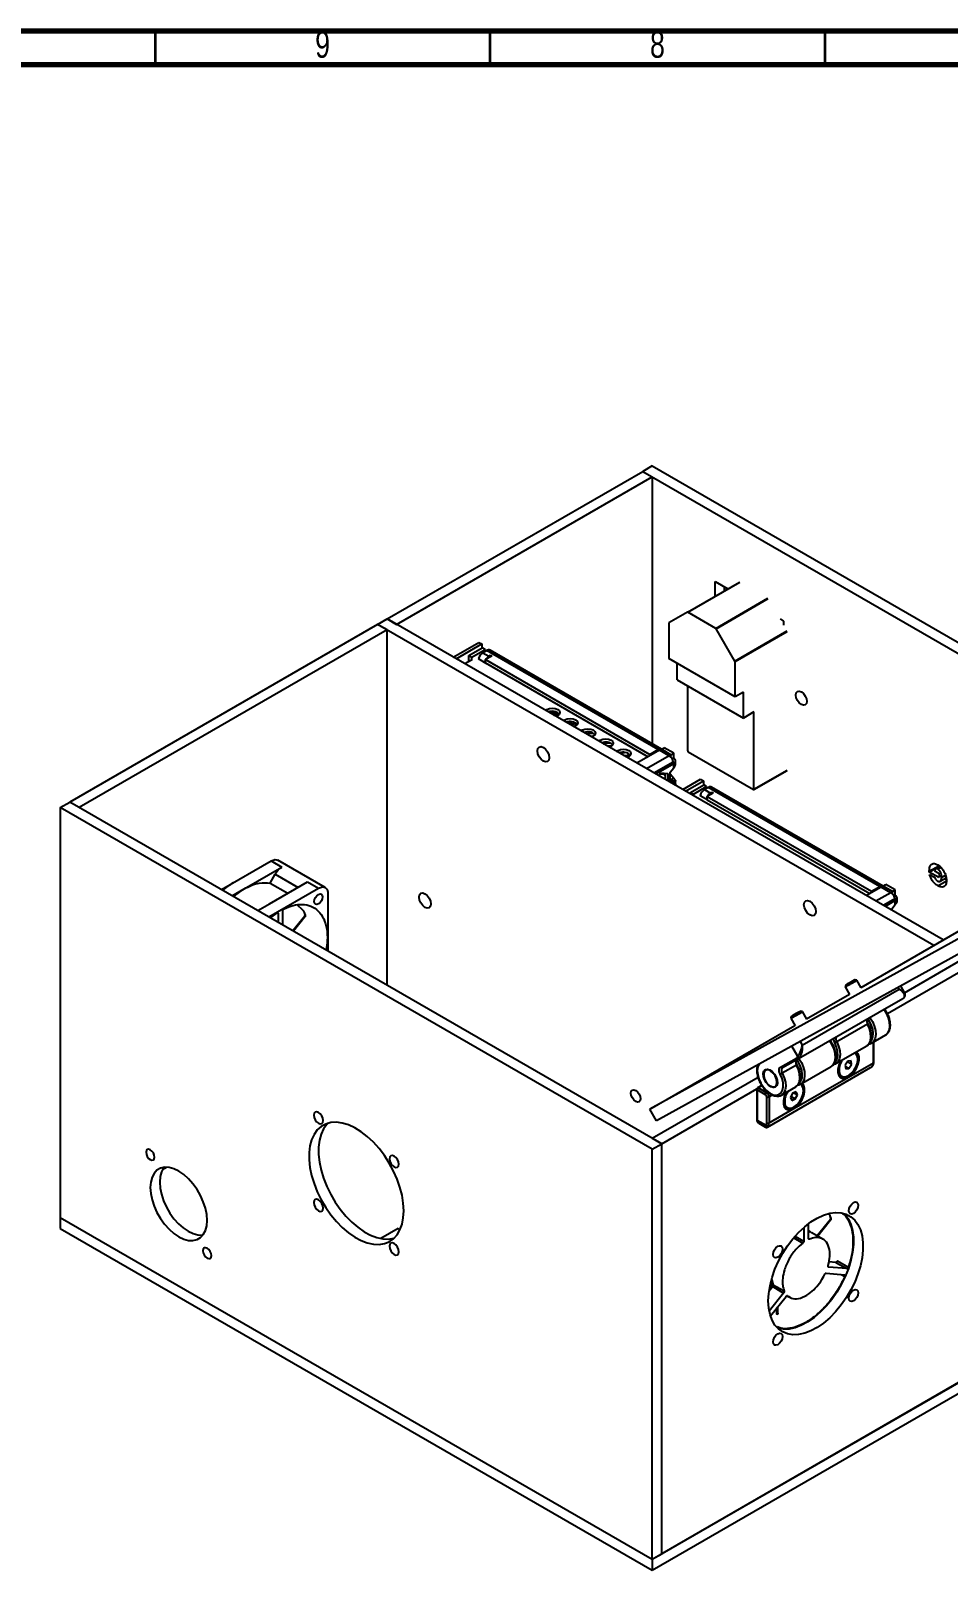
# Model space of a CAD drawing. Header units: millimetres. Extents: x 1 to 1184, y 0 to 836.
# Drawn here: x 730.9 to 867.9, y 606.1 to 836 of the extents above; entities that cross this region are included whole.
import ezdxf

# ---------------------------------------------------------------- set-up
doc = ezdxf.new("R2010")
doc.units = ezdxf.units.MM
doc.styles.add('SLDTEXTSTYLE0', font='TXT', dxfattribs={"width": 0.75})

msp = doc.modelspace()

# ---------------------------------------------------------------- linework, layer by layer
at = {"color": 7, "linetype": 'Continuous', "lineweight": 70}
for p, q in [((15, 836), (1184, 836)), ((20, 831), (1179, 831))]:
    msp.add_line(p, q, dxfattribs=at)
at = {"color": 7, "linetype": 'Continuous', "lineweight": 35}
for p, q in [((749.5, 831), (749.5, 836)), ((799.5, 831), (799.5, 836)), ((849.5, 831), (849.5, 836))]:
    msp.add_line(p, q, dxfattribs=at)
at = {"color": 7, "linetype": 'Continuous', "lineweight": 25}
for p, q in [((784.09, 748.19), (822.28, 770.23)), ((823.69, 771.04), (822.28, 770.23)), ((822.28, 770.23), (823.69, 769.41)), ((822.28, 770.23), (905.31, 722.29)), ((823.69, 771.04), (906.72, 723.11)), ((785.51, 747.37), (823.69, 769.41)), ((823.69, 769.41), (823.69, 729.54)), ((828.96, 749.2), (836.74, 753.69)), ((833.06, 751.56), (833.06, 753.8)), ((833.06, 753.8), (834.99, 752.68)), ((834.47, 752.38), (834.47, 752.98)), ((782.68, 747.37), (736.72, 720.84)), ((782.68, 747.37), (784.09, 748.19)), ((865.71, 699.43), (782.68, 747.37)), ((784.09, 746.55), (782.68, 747.37)), ((867.13, 700.25), (784.09, 748.19)), ((784.09, 748.19), (785.51, 747.37)), ((826.15, 747.54), (826.15, 742.27)), ((828.96, 749.2), (826.18, 747.59)), ((833.19, 746.78), (829.01, 749.19)), ((842.77, 748.19), (843.31, 747.88)), ((843.31, 747.88), (843.31, 747.25)), ((784.09, 746.55), (738.13, 720.02)), ((784.09, 693.49), (784.09, 746.55)), ((836.03, 741.9), (833.25, 746.73)), ((793.98, 742.48), (797.81, 744.69)), ((794.4, 742.23), (798.24, 744.45)), ((796.32, 742.73), (798.29, 743.87)), ((796.32, 742.73), (796.74, 742.49)), ((796.32, 741.82), (796.32, 742.73)), ((796.74, 742.49), (798.72, 743.63)), ((797.81, 744.69), (798.24, 744.45)), ((798.24, 744.45), (798.24, 743.84)), ((798.72, 743.63), (798.29, 743.87)), ((798.98, 743.48), (798.4, 743.14)), ((798.4, 743.14), (799.28, 742.63)), ((798.72, 743.63), (798.72, 743.33)), ((799.71, 742.63), (798.81, 742.12)), ((824.59, 728.69), (798.98, 743.48)), ((799.28, 742.63), (799.5, 742.76)), ((825.08, 728.74), (799.46, 743.52)), ((799.5, 742.76), (799.71, 742.63)), ((799.5, 742.51), (799.5, 742.76)), ((796.68, 742.03), (795.71, 741.48)), ((796.74, 742), (796.74, 742.49)), ((797.73, 742.21), (797.82, 742.26)), ((798.89, 741.54), (797.73, 742.21)), ((798.81, 742.12), (823.33, 727.96)), ((798.81, 741.63), (798.81, 742.12)), ((798.81, 741.63), (823.08, 727.62)), ((798.92, 741.56), (798.89, 741.54)), ((836.05, 736.56), (826.15, 742.27)), ((827.39, 739.11), (827.39, 741.56)), ((836.05, 736.56), (836.05, 741.83)), ((827.39, 739.11), (837.29, 733.39)), ((828.98, 728.47), (828.98, 738.19)), ((837.29, 737.27), (836.05, 736.56)), ((837.29, 733.39), (837.29, 737.27)), ((807.74, 734.53), (807.97, 734.67)), ((809.11, 733.74), (808.61, 734.36)), ((808.99, 734.36), (809.34, 733.93)), ((809.66, 734.12), (809.34, 733.93)), ((809.34, 733.93), (809.81, 733.98)), ((809.58, 733.75), (809.34, 733.61)), ((838.88, 734.31), (837.29, 733.39)), ((838.88, 722.76), (838.88, 734.31)), ((810.39, 733), (810.63, 733.14)), ((811.58, 732.31), (811.17, 732.82)), ((811.54, 732.84), (811.81, 732.5)), ((812.14, 732.69), (811.81, 732.5)), ((811.81, 732.5), (812.36, 732.55)), ((812.23, 732.21), (811.99, 732.08)), ((813.04, 731.47), (813.28, 731.61)), ((814.06, 730.89), (813.74, 731.28)), ((814.1, 731.31), (814.29, 731.08)), ((814.58, 731.24), (814.29, 731.08)), ((814.29, 731.08), (814.86, 731.13)), ((814.82, 730.65), (814.51, 730.62)), ((814.88, 730.68), (814.64, 730.55)), ((815.69, 729.94), (815.93, 730.08)), ((816.53, 729.46), (816.31, 729.73)), ((816.66, 729.78), (816.76, 729.65)), ((816.96, 729.77), (816.76, 729.65)), ((816.76, 729.65), (817.29, 729.69)), ((817.68, 729.26), (816.99, 729.2)), ((817.53, 729.15), (817.3, 729.02)), ((817.36, 729.23), (817.36, 729.06)), ((825.06, 728.72), (825.49, 728.96)), ((826.89, 728.15), (825.49, 728.96)), ((818.35, 728.41), (818.58, 728.55)), ((819.01, 728.03), (818.88, 728.18)), ((819.22, 728.24), (819.23, 728.22)), ((819.28, 728.25), (819.23, 728.22)), ((819.23, 728.22), (819.52, 728.24)), ((820.42, 727.85), (819.46, 727.77)), ((819.84, 727.8), (819.84, 727.55)), ((820.18, 727.62), (819.95, 727.49)), ((824.77, 728.59), (821.4, 726.65)), ((823.33, 727.96), (824.59, 728.69)), ((823.33, 727.96), (823.33, 727.76)), ((823.92, 725.19), (826.81, 726.86)), ((826.2, 727.76), (824.77, 728.59)), ((825.06, 728.42), (825.06, 728.72)), ((826.47, 727.91), (825.06, 728.72)), ((826.47, 727.91), (826.89, 728.15)), ((826.47, 727.55), (826.47, 727.91)), ((826.89, 727.36), (826.69, 727.25)), ((826.81, 726.86), (826.78, 726.87)), ((826.81, 726.79), (826.81, 726.86)), ((826.89, 727.36), (826.89, 728.15)), ((826.89, 725.96), (826.89, 726.57)), ((827.17, 726.61), (827.17, 726.97)), ((829.05, 728.35), (838.81, 722.72)), ((824.62, 724.79), (824.96, 725.22)), ((825.42, 725), (824.74, 724.94)), ((824.79, 724.94), (824.79, 724.69)), ((824.96, 725.22), (826.02, 725.12)), ((825.6, 724.78), (825.42, 725)), ((825.6, 725.16), (825.6, 724.22)), ((826.02, 725.12), (826.02, 723.98)), ((826.38, 725.32), (826.89, 725.96)), ((826.38, 723.91), (826.38, 725.32)), ((826.38, 725.06), (826.89, 724.42)), ((826.38, 724.28), (826.47, 724.17)), ((826.89, 724.42), (826.47, 724.17)), ((826.89, 724.42), (827.11, 724.1)), ((828.23, 722.71), (830.91, 724.25)), ((830.91, 724.25), (831.33, 724.01)), ((838.86, 722.71), (843.81, 725.57)), ((826.47, 724.11), (826.38, 724.12)), ((826.89, 723.86), (826.38, 723.91)), ((826.47, 724.17), (826.5, 724.09)), ((826.89, 723.86), (826.47, 724.11)), ((826.76, 724.02), (827.11, 724.1)), ((827.17, 723.54), (827.17, 724.01)), ((827.17, 723.54), (827.17, 723.32)), ((828.65, 722.46), (831.33, 724.01)), ((829.41, 722.29), (831.39, 723.43)), ((829.41, 722.29), (829.83, 722.04)), ((829.41, 722.02), (829.41, 722.29)), ((829.83, 722.04), (831.81, 723.18)), ((829.83, 721.78), (829.83, 722.04)), ((831.33, 724.01), (831.33, 723.4)), ((831.81, 723.18), (831.39, 723.43)), ((832.07, 723.03), (831.5, 722.7)), ((831.5, 722.7), (832.38, 722.19)), ((831.81, 723.18), (831.81, 722.88)), ((832.8, 722.19), (831.91, 721.67)), ((857.69, 708.25), (832.07, 723.03)), ((832.38, 722.19), (832.59, 722.31)), ((858.17, 708.29), (832.55, 723.08)), ((832.59, 722.31), (832.8, 722.19)), ((832.59, 722.07), (832.59, 722.31)), ((735.3, 720.02), (736.72, 720.84)), ((823.69, 668.99), (735.3, 720.02)), ((735.3, 720.02), (735.3, 658.78)), ((738.13, 720.02), (736.72, 720.84)), ((825.1, 669.81), (736.72, 720.84)), ((830.82, 721.77), (830.91, 721.82)), ((831.99, 721.1), (830.82, 721.77)), ((831.91, 721.67), (856.43, 707.52)), ((831.91, 721.18), (831.91, 721.67)), ((831.91, 721.18), (856.18, 707.17)), ((832.02, 721.12), (831.99, 721.1)), ((759.35, 707.77), (766.77, 712.06)), ((762.73, 707.86), (768.39, 711.12)), ((766.77, 712.06), (768.39, 711.12)), ((774.84, 708.07), (767.77, 712.15)), ((865.06, 710.52), (866.47, 711.34)), ((865.06, 710.39), (866.47, 711.21)), ((865.06, 710.39), (865.06, 710.52)), ((865.82, 710.59), (866.48, 710.21)), ((866.61, 711.23), (865.98, 710.87)), ((866.32, 710.81), (866.79, 711.08)), ((866.47, 711.21), (866.47, 711.34)), ((866.52, 711.18), (866.47, 711.21)), ((766.55, 705.65), (772.21, 708.91)), ((766.63, 708.75), (767.38, 710.06)), ((766.63, 708.75), (769.28, 707.22)), ((772.21, 708.91), (773.84, 707.97)), ((886.51, 709.89), (823.34, 674.97)), ((887.5, 708.15), (824.33, 673.23)), ((857.86, 708.14), (855.66, 706.87)), ((856.43, 707.52), (857.69, 708.25)), ((859.3, 707.31), (857.86, 708.14)), ((858.16, 708.27), (858.58, 708.52)), ((858.16, 707.97), (858.16, 708.27)), ((859.56, 707.47), (858.16, 708.27)), ((859.98, 707.71), (858.58, 708.52)), ((866.49, 709.56), (865.06, 710.39)), ((865.09, 710), (865.82, 709.64)), ((866.32, 708.35), (867.61, 709.09)), ((866.69, 709.01), (867.57, 709.52)), ((866.89, 709.6), (867.47, 709.94)), ((867.74, 709.17), (867.39, 709.41)), ((760.96, 706.84), (762.73, 707.86)), ((761.17, 706.72), (762.73, 707.86)), ((766.42, 703.69), (773.84, 707.97)), ((775.26, 707.16), (775.26, 698.59)), ((856.43, 707.52), (856.43, 707.31)), ((858.17, 705.42), (859.9, 706.42)), ((859.56, 707.47), (859.98, 707.71)), ((859.56, 707.11), (859.56, 707.47)), ((859.98, 706.92), (859.78, 706.8)), ((859.9, 706.42), (859.88, 706.43)), ((859.9, 706.35), (859.9, 706.42)), ((859.98, 706.92), (859.98, 707.71)), ((859.98, 705.52), (859.98, 706.13)), ((860.27, 706.16), (860.27, 706.52)), ((764.79, 704.63), (766.55, 705.65)), ((766.69, 703.53), (767.64, 704.27)), ((767.83, 704.18), (767.83, 702.87)), ((768.54, 702.47), (768.54, 704.59)), ((771.79, 703.82), (770.02, 701.61)), ((771.83, 703.69), (770.11, 701.56)), ((771.49, 704.72), (770.66, 705.47)), ((771.85, 704.07), (771.8, 704.2)), ((859.47, 704.88), (859.98, 705.52)), ((859.47, 704.67), (859.47, 704.88)), ((854.86, 693.17), (871.42, 702.73)), ((861.35, 692.37), (869.65, 697.16)), ((858.81, 689.26), (871.07, 696.34)), ((846.09, 684.52), (860.58, 692.89)), ((846.72, 688.47), (853.12, 692.17)), ((852.59, 693.52), (852.51, 693.24)), ((852.51, 693.24), (853.15, 692.11)), ((854.25, 694.23), (853.98, 694.31)), ((854.89, 693.1), (854.25, 694.23)), ((861.36, 692.38), (860.79, 693.38)), ((861.1, 691.47), (857.39, 689.33)), ((823.34, 674.97), (844.99, 687.47)), ((844.45, 688.82), (844.38, 688.55)), ((844.38, 688.55), (845.02, 687.42)), ((846.12, 689.54), (845.85, 689.61)), ((846.76, 688.41), (846.12, 689.54)), ((857.39, 689.33), (849.25, 684.63)), ((855.83, 687.69), (851.24, 685.04)), ((855.92, 687.75), (855.92, 687.75)), ((856.43, 684.84), (858.55, 686.06)), ((849.25, 684.63), (845.54, 682.49)), ((851.12, 681.78), (855.72, 684.43)), ((853.98, 683.35), (853.92, 683.39)), ((855.72, 684.43), (855.76, 684.45)), ((856.43, 684.84), (856.39, 684.82)), ((856.77, 682.03), (856.77, 685.03)), ((840.91, 672.3), (856.3, 681.19)), ((842.84, 681.27), (845.24, 682.6)), ((845.23, 681.57), (843.11, 680.34)), ((845.54, 682.49), (843.14, 681.16)), ((845.31, 681.63), (845.31, 681.63)), ((845.82, 678.71), (850.42, 681.37)), ((852.91, 682.16), (852.51, 681.57)), ((852.51, 681.57), (852.58, 681.02)), ((852.54, 681.37), (853.05, 681.07)), ((852.58, 681.02), (853.05, 681.07)), ((852.83, 682.03), (853.46, 681.67)), ((853.39, 682.21), (852.91, 682.16)), ((852.98, 679.78), (856.7, 681.92)), ((853.05, 681.07), (853.46, 681.67)), ((853.46, 681.67), (853.39, 682.21)), ((823.69, 670.63), (839.48, 679.74)), ((840.06, 678.53), (839.42, 678.16)), ((840.33, 680.23), (840.33, 680.15)), ((841.32, 678.43), (841.39, 678.39)), ((842.99, 677.08), (845.11, 678.31)), ((844.85, 675.09), (852.98, 679.78)), ((845.11, 678.31), (845.15, 678.33)), ((845.82, 678.71), (845.78, 678.69)), ((845.85, 678.66), (845.79, 678.69)), ((851.81, 679.99), (851.98, 679.89)), ((825.1, 669.81), (839.31, 678.01)), ((839.3, 677.94), (839.3, 673.45)), ((839.37, 677.84), (839.37, 673.35)), ((840.61, 677.13), (839.37, 677.84)), ((839.55, 678.15), (840.79, 677.43)), ((840.79, 672.94), (840.79, 676.82)), ((841.14, 676.82), (841.14, 672.94)), ((844.65, 677.35), (844.35, 676.7)), ((844.35, 676.7), (844.54, 676.28)), ((844.42, 676.86), (845.05, 676.5)), ((844.54, 676.28), (845.05, 676.5)), ((845.16, 677.57), (844.65, 677.35)), ((844.85, 677.44), (845.36, 677.14)), ((845.05, 676.5), (845.36, 677.14)), ((845.36, 677.14), (845.16, 677.57)), ((824.33, 673.23), (823.34, 674.97)), ((841.14, 672.94), (844.85, 675.09)), ((843.68, 675.29), (843.85, 675.19)), ((839.37, 673.35), (840.71, 672.58)), ((839.58, 672.89), (840.61, 672.3)), ((823.69, 670.63), (825.1, 669.81)), ((823.69, 668.99), (825.1, 669.81)), ((825.1, 608.57), (825.1, 669.81)), ((823.69, 607.75), (823.69, 668.99)), ((750.56, 665.96), (751.16, 666.3)), ((735.3, 658.78), (823.69, 607.75)), ((735.3, 658.78), (735.3, 657.15)), ((823.69, 607.75), (912.08, 658.78)), ((847.03, 655.68), (847.03, 657.88)), ((850.28, 658.51), (848.31, 656.06)), ((850.32, 658.38), (848.4, 656)), ((850.34, 658.76), (850.29, 658.89)), ((735.3, 657.15), (823.69, 606.12)), ((785.73, 657.13), (783.18, 655.66)), ((786.02, 656.96), (785.73, 657.13)), ((823.69, 606.12), (912.08, 657.15)), ((846.32, 657.3), (846.32, 655.27)), ((847.27, 656.66), (847.03, 656.8)), ((847.03, 656.78), (847.27, 656.66)), ((849.17, 655.56), (847.54, 656.5)), ((852.73, 651.16), (850.03, 651.4)), ((851.1, 652.1), (850.06, 652.2)), ((851.1, 652.1), (852.73, 651.16)), ((851.35, 652.33), (852.98, 651.39)), ((841.68, 648.47), (841.11, 647.76)), ((841.36, 648.52), (841.22, 648.4)), ((841.26, 648.58), (841.61, 648.38)), ((841.55, 649.56), (841.76, 648.76)), ((841.68, 648.47), (843.31, 647.52)), ((841.76, 648.76), (843.39, 647.82)), ((849.68, 650.49), (852.38, 650.25)), ((843.31, 647.52), (841.15, 644.83)), ((841.33, 644.11), (843.67, 647.02)), ((843.8, 647.12), (844.17, 646.9)), ((842.26, 645.27), (842.28, 644.54)), ((842.29, 644.38), (842.42, 644.42)), ((842.3, 644.5), (842.3, 645.32)), ((842.43, 644.53), (842.43, 645.48)), ((871.07, 635.1), (825.1, 608.57)), ((823.69, 607.75), (825.1, 608.57)), ((823.69, 607.75), (823.69, 606.12))]:
    msp.add_line(p, q, dxfattribs=at)
at = {"color": 8, "linetype": 'Continuous', "lineweight": 25}
for p, q in [((829.01, 749.19), (836.79, 753.68)), ((833.19, 746.78), (840.97, 751.27)), ((833.25, 746.73), (841.02, 751.22)), ((836.03, 741.9), (843.81, 746.39)), ((836.05, 741.83), (843.83, 746.32)), ((799.28, 742.39), (799.28, 742.63)), ((798.86, 741.6), (798.83, 741.58)), ((807.97, 734.67), (807.97, 734.4)), ((810.63, 733.14), (810.63, 732.87)), ((813.28, 731.61), (813.28, 731.34)), ((815.93, 730.08), (815.93, 729.81)), ((818.58, 728.55), (818.58, 728.28)), ((826.2, 727.76), (822.84, 725.82)), ((826.89, 726.57), (824.21, 725.03)), ((824.59, 728.49), (824.59, 728.69)), ((838.88, 722.76), (843.83, 725.61)), ((826.47, 724.11), (826.47, 724.17)), ((826.89, 723.48), (826.89, 723.86)), ((832.38, 721.95), (832.38, 722.19)), ((831.95, 721.16), (831.92, 721.14)), ((767.38, 710.06), (770.79, 708.09)), ((857.69, 708.04), (857.69, 708.25)), ((859.3, 707.31), (857.09, 706.04)), ((859.98, 706.13), (858.46, 705.25)), ((767.66, 704.28), (767.83, 704.18)), ((860.58, 692.89), (860.42, 693.18)), ((845.44, 682.83), (844.55, 684.41)), ((845.77, 685.08), (846.09, 684.52)), ((856.7, 681.92), (856.7, 684.99)), ((840.09, 678.46), (839.55, 678.15)), ((840.79, 677.43), (840.94, 677.52)), ((841.62, 677.1), (841.14, 676.82)), ((844.81, 655.76), (846.17, 654.98)), ((845.03, 656.01), (846.32, 655.27)), ((847.03, 655.65), (847.18, 655.56)), ((849.97, 651.44), (850.03, 651.4)), ((851.91, 650.29), (852.43, 649.99))]:
    msp.add_line(p, q, dxfattribs=at)
at = {"color": 7, "linetype": 'Continuous', "lineweight": 25, "flags": 128}
for points in [[(845.14, 736.82), (845.2, 737.14), (845.38, 737.35), (845.64, 737.4), (845.95, 737.29), (846.26, 737.04), (846.53, 736.68), (846.7, 736.28), (846.77, 735.88), (846.7, 735.56), (846.53, 735.35), (846.26, 735.3), (845.95, 735.41), (845.64, 735.66), (845.38, 736.02), (845.2, 736.42), (845.14, 736.82)], [(807.97, 734.67), (808.34, 734.81), (808.77, 734.86), (809.21, 734.81), (809.58, 734.67), (809.82, 734.46), (809.91, 734.21), (809.82, 733.96), (809.58, 733.75)], [(810.63, 733.14), (810.99, 733.28), (811.43, 733.33), (811.86, 733.28), (812.23, 733.14), (812.47, 732.93), (812.56, 732.68), (812.47, 732.43), (812.23, 732.21)], [(813.28, 731.61), (813.64, 731.75), (814.08, 731.8), (814.51, 731.75), (814.88, 731.61), (815.12, 731.4), (815.21, 731.15), (815.12, 730.9), (814.88, 730.68)], [(806.54, 728.49), (806.61, 728.84), (806.8, 729.06), (807.09, 729.12), (807.43, 729), (807.77, 728.73), (808.05, 728.34), (808.24, 727.9), (808.31, 727.47), (808.24, 727.12), (808.05, 726.9), (807.77, 726.84), (807.43, 726.96), (807.09, 727.23), (806.8, 727.62), (806.61, 728.06), (806.54, 728.49)], [(815.93, 730.08), (816.3, 730.22), (816.73, 730.27), (817.16, 730.22), (817.53, 730.08), (817.78, 729.87), (817.86, 729.62), (817.78, 729.37), (817.53, 729.15)], [(818.58, 728.55), (818.95, 728.69), (819.38, 728.74), (819.81, 728.69), (820.18, 728.55), (820.43, 728.34), (820.51, 728.08), (820.43, 727.83), (820.18, 727.62)], [(773.22, 705.98), (773.27, 706.28), (773.4, 706.59), (773.6, 706.86), (773.84, 707.05), (774.08, 707.14), (774.28, 707.1), (774.41, 706.94), (774.46, 706.7), (774.41, 706.4), (774.28, 706.09), (774.08, 705.82), (773.84, 705.62), (773.6, 705.54), (773.4, 705.58), (773.27, 705.74), (773.22, 705.98)], [(788.87, 706.64), (788.93, 707), (789.12, 707.22), (789.41, 707.27), (789.75, 707.15), (790.09, 706.88), (790.37, 706.49), (790.57, 706.05), (790.63, 705.62), (790.57, 705.27), (790.37, 705.05), (790.09, 705), (789.75, 705.11), (789.41, 705.39), (789.12, 705.77), (788.93, 706.21), (788.87, 706.64)], [(846.34, 705.51), (846.41, 705.87), (846.6, 706.09), (846.89, 706.14), (847.22, 706.02), (847.56, 705.75), (847.85, 705.36), (848.04, 704.92), (848.11, 704.49), (848.04, 704.14), (847.85, 703.92), (847.56, 703.87), (847.22, 703.98), (846.89, 704.26), (846.6, 704.64), (846.41, 705.08), (846.34, 705.51)], [(852.59, 693.52), (852.62, 693.53), (852.74, 693.6), (852.95, 693.72), (853.21, 693.86), (853.48, 694.02), (853.72, 694.16), (853.89, 694.26), (853.97, 694.3), (853.95, 694.29), (853.82, 694.22), (853.61, 694.11), (853.35, 693.96), (853.08, 693.8), (852.84, 693.67), (852.67, 693.57), (852.59, 693.52)], [(845.46, 689.4), (845.19, 689.25), (844.92, 689.1), (844.69, 688.96), (844.53, 688.87), (844.46, 688.82), (844.49, 688.84), (844.63, 688.92), (844.84, 689.04), (845.11, 689.19), (845.38, 689.34), (845.61, 689.47), (845.77, 689.57), (845.84, 689.61), (845.81, 689.59), (845.67, 689.52), (845.46, 689.4)], [(858.55, 686.06), (858.57, 686.08), (858.59, 686.09)], [(852.05, 682.31), (851.96, 682.15), (851.72, 681.61), (851.59, 681.08), (851.58, 680.59), (851.7, 680.19), (851.94, 679.92), (852.26, 679.8), (852.65, 679.84), (853.07, 680.04), (853.48, 680.38), (853.85, 680.83), (854.14, 681.35), (854.33, 681.89), (854.4, 682.41), (854.34, 682.86), (854.16, 683.2), (853.91, 683.39)], [(852.98, 679.78), (853.43, 680.11), (853.84, 680.57), (854.19, 681.11), (854.43, 681.69), (854.56, 682.27), (854.56, 682.79), (854.43, 683.22), (854.19, 683.51), (854.16, 683.53)], [(840.57, 680.88), (840.88, 680.95), (841.24, 680.85), (841.6, 680.59), (841.93, 680.22), (842.19, 679.76), (842.34, 679.29), (842.37, 678.85), (842.27, 678.5), (842.06, 678.27), (841.75, 678.21), (841.4, 678.31), (841.03, 678.56), (840.7, 678.94), (840.44, 679.39), (840.29, 679.87), (840.26, 680.31), (840.36, 680.66), (840.57, 680.88)], [(842.31, 679.01), (842.24, 679.46), (842.05, 679.93), (841.76, 680.35), (841.41, 680.66), (841.05, 680.83), (840.72, 680.83), (840.47, 680.67), (840.34, 680.35), (840.34, 679.93), (840.47, 679.46), (840.72, 679.01), (841.05, 678.63), (841.41, 678.39), (841.76, 678.3), (842.05, 678.38), (842.24, 678.63), (842.31, 679.01)], [(842.79, 680.18), (842.72, 680.35), (842.66, 680.53), (842.63, 680.69), (842.62, 680.85), (842.64, 680.99), (842.69, 681.11), (842.75, 681.21), (842.84, 681.27)], [(843.14, 681.16), (843.07, 681.11), (843.02, 681.04), (842.99, 680.95), (842.98, 680.84), (842.98, 680.72), (843.01, 680.6), (843.05, 680.47), (843.11, 680.34)], [(850.42, 681.37), (850.44, 681.38), (850.46, 681.39)], [(851.16, 681.8), (851.16, 681.8), (851.12, 681.78)], [(851.8, 682.17), (851.78, 682.13), (851.54, 681.55), (851.41, 680.97), (851.41, 680.45), (851.54, 680.02), (851.78, 679.72), (852.12, 679.58), (852.54, 679.6), (852.98, 679.78)], [(843.55, 675.53), (843.77, 675.25), (844.09, 675.11), (844.47, 675.13), (844.89, 675.31), (845.3, 675.64), (845.68, 676.08), (845.98, 676.59), (846.18, 677.13), (846.26, 677.66), (846.22, 678.12), (846.06, 678.47), (845.85, 678.66)], [(844.85, 675.09), (845.3, 675.42), (845.71, 675.87), (846.05, 676.41), (846.3, 677), (846.43, 677.57), (846.43, 678.09), (846.3, 678.52), (846.05, 678.82), (846.03, 678.84)], [(820.51, 677.35), (820.56, 677.64), (820.72, 677.81), (820.95, 677.86), (821.22, 677.76), (821.49, 677.54), (821.72, 677.23), (821.87, 676.88), (821.92, 676.54), (821.87, 676.26), (821.72, 676.08), (821.49, 676.04), (821.22, 676.13), (820.95, 676.35), (820.72, 676.66), (820.56, 677.01), (820.51, 677.35)], [(843.03, 677.11), (843.03, 677.1), (842.99, 677.08)], [(843.26, 676.11), (843.27, 676.05), (843.37, 675.64)], [(843.67, 677.47), (843.65, 677.43), (843.4, 676.85), (843.28, 676.28), (843.28, 675.75), (843.4, 675.32), (843.65, 675.03), (843.99, 674.88), (844.4, 674.9), (844.85, 675.09)], [(774.55, 673.28), (774.49, 673.62), (774.34, 673.97), (774.11, 674.28), (773.84, 674.5), (773.57, 674.59), (773.34, 674.55), (773.19, 674.37), (773.13, 674.09), (773.19, 673.75), (773.34, 673.4), (773.57, 673.09), (773.84, 672.87), (774.11, 672.77), (774.34, 672.82), (774.49, 672.99), (774.55, 673.28)], [(843.37, 675.64), (843.59, 675.35), (843.68, 675.29)], [(786.57, 659.8), (786.5, 660.93), (786.32, 662.11), (786.01, 663.32), (785.58, 664.54), (785.05, 665.74), (784.41, 666.92), (783.69, 668.04), (782.89, 669.08), (782.04, 670.04), (781.14, 670.88), (780.2, 671.6), (779.26, 672.18), (778.32, 672.62), (777.4, 672.89), (776.52, 673.01), (775.69, 672.97), (774.93, 672.76), (774.25, 672.39), (773.67, 671.87), (773.19, 671.21), (772.82, 670.42), (772.57, 669.51), (772.44, 668.5), (772.44, 667.41), (772.57, 666.26), (772.82, 665.06), (773.19, 663.85), (773.67, 662.63), (774.25, 661.44), (774.93, 660.29), (775.69, 659.2), (776.52, 658.2), (777.4, 657.3), (778.32, 656.51), (779.26, 655.86), (780.2, 655.35), (781.14, 655), (782.04, 654.8), (782.89, 654.76), (783.69, 654.89), (784.41, 655.18), (785.05, 655.62), (785.58, 656.21), (786.01, 656.94), (786.32, 657.79), (786.5, 658.75), (786.57, 659.8)], [(775.25, 672.87), (775.08, 672.69), (774.6, 672.03), (774.23, 671.24), (773.98, 670.33), (773.86, 669.32), (773.86, 668.23), (773.98, 667.08), (774.23, 665.88), (774.6, 664.66), (775.08, 663.45), (775.67, 662.25), (776.35, 661.1), (777.11, 660.02), (777.93, 659.01), (778.82, 658.11), (779.73, 657.33), (780.67, 656.68), (781.62, 656.17), (782.55, 655.81), (783.45, 655.62), (784.31, 655.58), (785.11, 655.71), (785.15, 655.72)], [(749.37, 667.8), (749.33, 668.11), (749.19, 668.43), (748.98, 668.71), (748.74, 668.9), (748.49, 668.99), (748.29, 668.95), (748.15, 668.79), (748.1, 668.54), (748.15, 668.23), (748.29, 667.91), (748.49, 667.63), (748.74, 667.44), (748.98, 667.35), (749.19, 667.39), (749.33, 667.55), (749.37, 667.8)], [(785.86, 666.74), (785.81, 667.09), (785.65, 667.44), (785.42, 667.75), (785.15, 667.97), (784.88, 668.06), (784.65, 668.02), (784.5, 667.84), (784.45, 667.56), (784.5, 667.22), (784.65, 666.86), (784.88, 666.55), (785.15, 666.34), (785.42, 666.24), (785.65, 666.29), (785.81, 666.46), (785.86, 666.74)], [(757.22, 658.37), (757.16, 659.26), (756.97, 660.2), (756.65, 661.15), (756.23, 662.09), (755.71, 663), (755.1, 663.84), (754.43, 664.59), (753.72, 665.22), (752.98, 665.72), (752.24, 666.07), (751.53, 666.26), (750.86, 666.29), (750.25, 666.15), (749.73, 665.85), (749.31, 665.39), (748.99, 664.8), (748.8, 664.08), (748.74, 663.27), (748.8, 662.38), (748.99, 661.45), (749.31, 660.49), (749.73, 659.55), (750.25, 658.64), (750.86, 657.8), (751.53, 657.06), (752.24, 656.42), (752.98, 655.92), (753.72, 655.57), (754.43, 655.38), (755.1, 655.35), (755.71, 655.49), (756.23, 655.8), (756.65, 656.25), (756.97, 656.84), (757.16, 657.56), (757.22, 658.37)], [(750.77, 666.28), (750.72, 666.21), (750.41, 665.62), (750.22, 664.9), (750.15, 664.09), (750.22, 663.2), (750.41, 662.26), (750.72, 661.31), (751.14, 660.36), (751.67, 659.46), (752.27, 658.62), (752.94, 657.87), (753.66, 657.24), (754.39, 656.74), (755.13, 656.39), (755.85, 656.2), (756.52, 656.17), (756.6, 656.18)], [(774.55, 660.21), (774.49, 660.55), (774.34, 660.91), (774.11, 661.22), (773.84, 661.44), (773.57, 661.53), (773.34, 661.49), (773.19, 661.31), (773.13, 661.03), (773.19, 660.68), (773.34, 660.33), (773.57, 660.02), (773.84, 659.8), (774.11, 659.71), (774.34, 659.75), (774.49, 659.93), (774.55, 660.21)], [(853.04, 659.8), (853.09, 660.15), (853.24, 660.5), (853.47, 660.81), (853.74, 661.03), (854.01, 661.12), (854.24, 661.08), (854.4, 660.9), (854.45, 660.62), (854.4, 660.28), (854.24, 659.92), (854.01, 659.61), (853.74, 659.4), (853.47, 659.3), (853.24, 659.35), (853.09, 659.52), (853.04, 659.8)], [(841.01, 646.33), (841.08, 647.46), (841.27, 648.64), (841.58, 649.84), (842, 651.06), (842.54, 652.27), (843.17, 653.45), (843.89, 654.57), (844.69, 655.61), (845.54, 656.57), (846.45, 657.41), (847.38, 658.13), (848.32, 658.71), (849.26, 659.15), (850.18, 659.42), (851.06, 659.54), (851.89, 659.49), (852.65, 659.29), (853.33, 658.92), (853.92, 658.4), (854.4, 657.74), (854.77, 656.95), (855.02, 656.04), (855.14, 655.03), (855.14, 653.94), (855.02, 652.79), (854.77, 651.59), (854.4, 650.38), (853.92, 649.16), (853.33, 647.97), (852.65, 646.81), (851.89, 645.73), (851.06, 644.73), (850.18, 643.83), (849.26, 643.04), (848.32, 642.39), (847.38, 641.88), (846.45, 641.53), (845.54, 641.33), (844.69, 641.29), (843.89, 641.42), (843.17, 641.71), (842.54, 642.15), (842, 642.74), (841.58, 643.47), (841.27, 644.32), (841.08, 645.28), (841.01, 646.33)], [(852.33, 659.4), (852.5, 659.22), (852.98, 658.56), (853.35, 657.77), (853.6, 656.86), (853.73, 655.85), (853.73, 654.76), (853.6, 653.61), (853.35, 652.41), (852.98, 651.19), (852.5, 649.98), (851.92, 648.78), (851.24, 647.63), (850.48, 646.55), (849.65, 645.54), (848.77, 644.64), (847.85, 643.86), (846.91, 643.21), (845.96, 642.7), (845.03, 642.34), (844.13, 642.14), (843.27, 642.11), (842.48, 642.24), (842.43, 642.25)], [(757.86, 653.11), (757.81, 653.41), (757.67, 653.73), (757.47, 654.01), (757.22, 654.21), (756.98, 654.29), (756.77, 654.25), (756.63, 654.09), (756.59, 653.84), (756.63, 653.53), (756.77, 653.21), (756.98, 652.93), (757.22, 652.74), (757.47, 652.65), (757.67, 652.69), (757.81, 652.85), (757.86, 653.11)], [(785.86, 653.68), (785.81, 654.02), (785.65, 654.38), (785.42, 654.69), (785.15, 654.9), (784.88, 655), (784.65, 654.95), (784.5, 654.78), (784.45, 654.5), (784.5, 654.15), (784.65, 653.8), (784.88, 653.49), (785.15, 653.27), (785.42, 653.18), (785.65, 653.22), (785.81, 653.4), (785.86, 653.68)], [(841.72, 653.27), (841.78, 653.62), (841.93, 653.97), (842.16, 654.28), (842.43, 654.5), (842.7, 654.59), (842.93, 654.55), (843.08, 654.37), (843.14, 654.09), (843.08, 653.75), (842.93, 653.39), (842.7, 653.08), (842.43, 652.87), (842.16, 652.77), (841.93, 652.82), (841.78, 652.99), (841.72, 653.27)], [(841.71, 648.52), (841.55, 648.78), (841.39, 649.17)], [(853.04, 646.74), (853.09, 647.08), (853.24, 647.44), (853.47, 647.75), (853.74, 647.96), (854.01, 648.06), (854.24, 648.01), (854.4, 647.84), (854.45, 647.56), (854.4, 647.21), (854.24, 646.86), (854.01, 646.55), (853.74, 646.33), (853.47, 646.24), (853.24, 646.28), (853.09, 646.46), (853.04, 646.74)], [(841.72, 640.21), (841.78, 640.55), (841.93, 640.91), (842.16, 641.22), (842.43, 641.43), (842.7, 641.53), (842.93, 641.48), (843.08, 641.31), (843.14, 641.03), (843.08, 640.68), (842.93, 640.33), (842.7, 640.02), (842.43, 639.8), (842.16, 639.71), (841.93, 639.75), (841.78, 639.93), (841.72, 640.21)]]:
    msp.add_lwpolyline(points, dxfattribs=at)
at = {"color": 8, "linetype": 'Continuous', "lineweight": 25, "flags": 128}
for points in [[(858.59, 686.09), (858.88, 686.37), (859.09, 686.8), (859.17, 687.35), (859.13, 687.97), (858.96, 688.63), (858.68, 689.29), (858.33, 689.87)], [(855.76, 684.45), (855.76, 684.45), (856.07, 684.76), (856.27, 685.19), (856.34, 685.74), (856.29, 686.36), (856.12, 687.03), (855.83, 687.69)], [(856.24, 685.03), (856.48, 685.31), (856.65, 685.76), (856.69, 686.31), (856.61, 686.93), (856.4, 687.58), (856.08, 688.21), (855.9, 688.48)], [(856.18, 688.68), (856.56, 688.07), (856.84, 687.4), (857, 686.74), (857.05, 686.12), (856.97, 685.58), (856.76, 685.15), (856.45, 684.85), (856.43, 684.84)], [(850.46, 681.39), (850.75, 681.68), (850.96, 682.11), (851.04, 682.65), (850.99, 683.27), (850.83, 683.93), (850.55, 684.6), (850.2, 685.18)], [(850.95, 681.98), (851.07, 682.1), (851.29, 682.49), (851.39, 683), (851.36, 683.6), (851.2, 684.24), (850.93, 684.88)], [(851.24, 685.04), (851.52, 684.37), (851.7, 683.71), (851.75, 683.09), (851.67, 682.54), (851.47, 682.1), (851.16, 681.8)], [(839.66, 681.71), (839.65, 681.69), (839.45, 681.28), (839.37, 680.75), (839.43, 680.14), (839.6, 679.5), (839.9, 678.86), (840.28, 678.27), (840.74, 677.77), (841.23, 677.38), (841.73, 677.14), (842.2, 677.07), (842.61, 677.16), (842.94, 677.4), (843.16, 677.8), (843.26, 678.31), (843.23, 678.9), (843.07, 679.54), (842.79, 680.18), (842.79, 680.18)], [(845.15, 678.33), (845.15, 678.33), (845.46, 678.63), (845.66, 679.07), (845.74, 679.62), (845.69, 680.24), (845.51, 680.9), (845.23, 681.57)], [(845.63, 678.9), (845.88, 679.19), (846.05, 679.64), (846.09, 680.19), (846, 680.81), (845.79, 681.45), (845.47, 682.08), (845.29, 682.36)], [(845.6, 682.52), (845.95, 681.94), (846.23, 681.28), (846.4, 680.62), (846.44, 680), (846.36, 679.46), (846.16, 679.02), (845.84, 678.73), (845.82, 678.71)], [(843.11, 680.34), (843.39, 679.68), (843.56, 679.02), (843.61, 678.39), (843.54, 677.85), (843.34, 677.41), (843.03, 677.11)]]:
    msp.add_lwpolyline(points, dxfattribs=at)
at = {"color": 7, "linetype": 'Continuous', "lineweight": 25}
for centre, radius, start, end in [((826.21, 747.55), 0.0515, 125.698, 185.6204), ((828.98, 749.15), 0.0515, 54.3818, 114.314), ((833.12, 746.65), 0.148, 28.8556, 58.0453), ((799.21, 741.88), 1.5, 122.6971, 164.2849), ((800.12, 741.36), 1.52, 123.0371, 167.2135), ((799.26, 743.08), 0.487, 65.6929, 125.6176), ((835.91, 741.82), 0.148, 1.9565, 31.1437), ((808.78, 732.94), 1.46, 44.4291, 113.9049), ((811.43, 731.41), 1.46, 44.4291, 113.9049), ((814.08, 729.88), 1.46, 44.4291, 113.9049), ((816.73, 728.35), 1.46, 44.4291, 113.9049), ((819.39, 726.82), 1.46, 44.4291, 113.9049), ((824.87, 728.31), 0.473, 63.0054, 126.4761), ((825.4, 726.5), 1.49, 2.6055, 57.3945), ((826.74, 726.97), 0.423, 290.7834, 69.2166), ((829.14, 728.48), 0.157, 182.6055, 237.3945), ((832.3, 721.44), 1.5, 122.6971, 164.2849), ((833.21, 720.91), 1.52, 123.0371, 167.2135), ((832.35, 722.64), 0.487, 65.6929, 125.6176), ((838.84, 722.75), 0.0447, 230.7967, 9.214), ((766.64, 699.31), 10.97, 120.2339, 130.3885), ((857.97, 707.87), 0.473, 63.0054, 126.4761), ((858.5, 706.06), 1.49, 2.6055, 57.3945), ((859.83, 706.52), 0.423, 290.7834, 69.2166), ((833.95, 727.88), 39.3, 298.1825, 301.0988), ((860.81, 691.96), 0.568, 300.0243, 337.7358), ((861.27, 691.88), 0.152, 298.9747, 335.7467), ((825.83, 723.16), 39.27, 298.1815, 301.0998), ((845, 683.01), 0.473, 300.0243, 337.7358), ((845.66, 683.03), 0.295, 222.3841, 294.6632), ((849.67, 687.75), 3.13, 293.6209, 300.0076), ((841.05, 680.32), 0.728, 127.8031, 187.0817), ((843.05, 681.37), 0.229, 204.3648, 293.6654), ((845.45, 682.7), 0.229, 204.3648, 293.6654), ((845.26, 682.98), 0.568, 300.0243, 337.7358), ((852.36, 680.78), 0.962, 178.2996, 235.1234), ((855.69, 681.9), 1.01, 335.8053, 1.3771), ((856.53, 681.62), 0.153, 299.1176, 334.1447), ((841.83, 679.04), 0.788, 235.374, 289.7304), ((841.54, 683.05), 3.13, 293.6209, 300.0076), ((839.55, 677.94), 0.25, 119.9973, 180), ((839.76, 677.82), 0.384, 122.6055, 177.3945), ((840.99, 677.11), 0.384, 122.6055, 177.3945), ((840.4, 676.8), 0.384, 2.6055, 57.3945), ((840.37, 676.79), 0.768, 2.6055, 57.3945), ((840.96, 677.16), 0.384, 242.6097, 297.3903), ((845.87, 676.19), 2.41, 143.8318, 195.8544), ((839.94, 672.92), 0.843, 335.8053, 1.3771), ((840.93, 672.77), 0.29, 221.1279, 294.5095), ((840.96, 673.28), 0.384, 242.6097, 297.3903), ((840.13, 672.92), 1.01, 335.8053, 1.3771)]:
    msp.add_arc(centre, radius, start, end, dxfattribs=at)
at = {"color": 8, "linetype": 'Continuous', "lineweight": 25}
for centre, radius, start, end in [((856.53, 688.12), 0.822, 161.7369, 211.9002), ((855.71, 687.96), 0.293, 293.7998, 314.66), ((852.16, 685.55), 1.4, 182.0893, 208.5777), ((851.93, 685.47), 0.822, 161.7369, 211.9002), ((845.85, 681.99), 0.751, 157.9065, 214.3384), ((845.11, 681.83), 0.293, 293.7998, 314.66), ((856.64, 682.04), 0.126, 294.3747, 354.3052), ((839.42, 677.96), 0.126, 185.6948, 245.6253), ((839.48, 678.05), 0.126, 54.3824, 114.3071), ((839.42, 673.47), 0.126, 185.6948, 245.6253), ((839.85, 673.29), 0.48, 172.7442, 235.9436)]:
    msp.add_arc(centre, radius, start, end, dxfattribs=at)
at = {"color": 7, "linetype": 'Continuous', "lineweight": 25}
for points, knots in [([(826.89, 725.96), (826.95, 726.03), (827.07, 726.18), (827.16, 726.4), (827.16, 726.55), (827.16, 726.61)], [0, 0, 0, 0, 0.368992, 0.737984, 1, 1, 1, 1]), ([(826.78, 724.01), (826.78, 724.01), (826.79, 724.01), (826.76, 724.01), (826.69, 724.01), (826.62, 724.03), (826.58, 724.04)], [0, 0, 0, 0, 0.015913, 0.350259, 0.678268, 1, 1, 1, 1]), ([(826.99, 723.42), (827.03, 723.43), (827.15, 723.46), (827.16, 723.51), (827.17, 723.54)], [0, 0, 0, 0, 0.341558, 1, 1, 1, 1]), ([(766.77, 712.06), (766.97, 712.15), (767.35, 712.32), (767.63, 712.19), (767.75, 712.12)], [0, 0, 0, 0, 0.5407711, 1, 1, 1, 1]), ([(767.38, 710.06), (767.55, 710.31), (767.84, 710.75), (768.22, 711.01), (768.39, 711.12)], [0, 0, 0, 0, 0.56, 1, 1, 1, 1]), ([(865.06, 710.52), (865.07, 710.75), (865.1, 711.2), (865.39, 711.62), (865.84, 711.7), (866.16, 711.55), (866.32, 711.47)], [0, 0, 0, 0, 0.280719, 0.559909, 0.779692, 1, 1, 1, 1]), ([(866.32, 710.81), (866.25, 710.85), (866.11, 710.92), (865.9, 710.86), (865.85, 710.69), (865.82, 710.59)], [0, 0, 0, 0, 0.281039, 0.560532, 1, 1, 1, 1]), ([(866.32, 711.47), (866.52, 711.33), (866.92, 711.05), (867.35, 710.36), (867.58, 709.69), (867.6, 709.32), (867.61, 709.13)], [0, 0, 0, 0, 0.279568, 0.558715, 0.779217, 1, 1, 1, 1]), ([(866.89, 709.6), (866.87, 709.82), (866.86, 710.14), (866.59, 710.62), (866.41, 710.75), (866.32, 710.81)], [0, 0, 0, 0, 0.500025, 0.750119, 1, 1, 1, 1]), ([(762.73, 707.86), (763.11, 708.06), (763.88, 708.46), (765.23, 708.85), (766.1, 708.79), (766.63, 708.75)], [0, 0, 0, 0, 0.2789348, 0.5608257, 1, 1, 1, 1]), ([(773.84, 707.97), (774.04, 708.06), (774.46, 708.24), (774.93, 708.07), (775.21, 707.68), (775.24, 707.33), (775.26, 707.16)], [0, 0, 0, 0, 0.270261, 0.562429, 0.789736, 1, 1, 1, 1]), ([(866.32, 708.35), (866.17, 708.44), (865.88, 708.63), (865.5, 709.07), (865.25, 709.55), (865.14, 709.85), (865.09, 710)], [0, 0, 0, 0, 0.280273, 0.559304, 0.779398, 1, 1, 1, 1]), ([(865.82, 709.64), (865.89, 709.5), (866.01, 709.25), (866.2, 709.11), (866.28, 709.05)], [0, 0, 0, 0, 0.559453, 1, 1, 1, 1]), ([(866.28, 709.05), (866.35, 709.02), (866.49, 708.95), (866.67, 708.98), (866.86, 709.15), (866.87, 709.41), (866.89, 709.6)], [0, 0, 0, 0, 0.187111, 0.373849, 0.560772, 1, 1, 1, 1]), ([(867.61, 709.13), (867.6, 708.92), (867.57, 708.48), (867.24, 708.14), (866.78, 708.12), (866.48, 708.27), (866.32, 708.35)], [0, 0, 0, 0, 0.280295, 0.5591535, 0.7793062, 1, 1, 1, 1]), ([(866.48, 710.21), (866.49, 710.14), (866.51, 710.03), (866.52, 709.92), (866.52, 709.87)], [0, 0, 0, 0, 0.5602, 1, 1, 1, 1]), ([(866.52, 709.87), (866.52, 709.81), (866.51, 709.71), (866.5, 709.61), (866.49, 709.56)], [0, 0, 0, 0, 0.559917, 1, 1, 1, 1]), ([(859.98, 705.52), (860.04, 705.59), (860.16, 705.73), (860.26, 705.96), (860.26, 706.1), (860.26, 706.16)], [0, 0, 0, 0, 0.368992, 0.737984, 1, 1, 1, 1]), ([(767.64, 704.27), (767.66, 704.28), (767.69, 704.3), (767.74, 704.31), (767.79, 704.29), (767.82, 704.25), (767.83, 704.2), (767.83, 704.18)], [0, 0, 0, 0, 0.17579, 0.366483, 0.563932, 0.791346, 1, 1, 1, 1]), ([(768.54, 704.59), (768.54, 704.61), (768.54, 704.65), (768.57, 704.72), (768.61, 704.8), (768.67, 704.86), (768.71, 704.89), (768.73, 704.9)], [0, 0, 0, 0, 0.17579, 0.366483, 0.563932, 0.791346, 1, 1, 1, 1]), ([(768.73, 704.9), (769.18, 705.09), (770.11, 705.48), (771.47, 705.63), (772.77, 705.37), (773.88, 704.64), (774.68, 703.46), (775.12, 701.94), (775.23, 700.34), (775.06, 699.22), (774.99, 698.74)], [0, 0, 0, 0, 0.113273, 0.236201, 0.367057, 0.503124, 0.640931, 0.774358, 0.902593, 1, 1, 1, 1]), ([(771.79, 703.82), (771.81, 703.85), (771.84, 703.9), (771.85, 704.03), (771.81, 704.25), (771.68, 704.5), (771.55, 704.66), (771.49, 704.72)], [0, 0, 0, 0, 0.080263, 0.188652, 0.3818, 0.752407, 1, 1, 1, 1]), ([(771.83, 703.69), (771.82, 703.72), (771.81, 703.76), (771.8, 703.8), (771.79, 703.82)], [0, 0, 0, 0, 0.56, 1, 1, 1, 1]), ([(771.85, 704.07), (771.85, 704.07), (771.87, 704.02), (771.88, 703.92), (771.88, 703.8), (771.85, 703.73), (771.83, 703.7), (771.83, 703.69)], [0, 0, 0, 0, 0.03906, 0.392871, 0.749349, 0.945888, 1, 1, 1, 1]), ([(861.34, 691.75), (861.36, 691.82), (861.4, 691.98), (861.29, 692.26), (861.03, 692.56), (860.77, 692.76), (860.62, 692.86), (860.59, 692.88), (860.59, 692.88), (860.58, 692.89)], [0, 0, 0, 0, 0.179817, 0.401919, 0.706052, 0.940735, 0.985991, 0.997134, 1, 1, 1, 1]), ([(861.4, 691.82), (861.43, 691.9), (861.47, 692.06), (861.43, 692.26), (861.36, 692.35), (861.34, 692.38)], [0, 0, 0, 0, 0.409614, 0.817049, 1, 1, 1, 1]), ([(858.7, 689.45), (858.62, 689.61), (858.54, 689.77), (858.43, 689.91), (858.42, 689.92)], [0, 0, 0, 0, 0.926752, 1, 1, 1, 1]), ([(861.1, 691.47), (861.15, 691.51), (861.29, 691.59), (861.36, 691.74), (861.4, 691.82)], [0, 0, 0, 0, 0.451089, 1, 1, 1, 1]), ([(855.76, 684.47), (855.86, 684.54), (856.08, 684.69), (856.29, 685.08), (856.41, 685.56), (856.43, 686.13), (856.32, 686.74), (856.14, 687.3), (855.98, 687.63), (855.92, 687.75)], [0, 0, 0, 0, 0.125713, 0.274096, 0.426642, 0.584514, 0.74466, 0.904639, 1, 1, 1, 1]), ([(855.92, 687.75), (855.9, 687.8), (855.83, 687.94), (855.78, 688.15), (855.77, 688.33), (855.8, 688.38), (855.8, 688.4)], [0, 0, 0, 0, 0.2076689, 0.5418547, 0.8681785, 1, 1, 1, 1]), ([(858.59, 686.1), (858.63, 686.12), (858.79, 686.21), (859, 686.49), (859.19, 686.92), (859.26, 687.44), (859.22, 688.04), (859.06, 688.67), (858.88, 689.15), (858.73, 689.4), (858.7, 689.45)], [0, 0, 0, 0, 0.044347, 0.190145, 0.336914, 0.48913, 0.645339, 0.802367, 0.959055, 1, 1, 1, 1]), ([(850.57, 684.76), (850.49, 684.91), (850.41, 685.08), (850.3, 685.22), (850.29, 685.23)], [0, 0, 0, 0, 0.926752, 1, 1, 1, 1]), ([(845.44, 682.83), (845.49, 682.91), (845.58, 683.07), (845.78, 683.48), (845.94, 683.92), (846.04, 684.26), (846.07, 684.43), (846.08, 684.49), (846.09, 684.51), (846.09, 684.52), (846.09, 684.52)], [0, 0, 0, 0, 0.185351, 0.408649, 0.709982, 0.898773, 0.962714, 0.986181, 0.997434, 1, 1, 1, 1]), ([(846.09, 684.52), (846.09, 684.52), (846.09, 684.51), (846.09, 684.47), (846.09, 684.29), (846.08, 683.92), (846, 683.44), (845.89, 683.02), (845.82, 682.84), (845.78, 682.76)], [0, 0, 0, 0, 0.002866, 0.014009, 0.059265, 0.293948, 0.598081, 0.820183, 1, 1, 1, 1]), ([(850.46, 681.41), (850.49, 681.43), (850.66, 681.51), (850.87, 681.79), (851.06, 682.22), (851.13, 682.75), (851.09, 683.34), (850.93, 683.97), (850.75, 684.46), (850.6, 684.71), (850.57, 684.76)], [0, 0, 0, 0, 0.044347, 0.190145, 0.336914, 0.48913, 0.645339, 0.802367, 0.959055, 1, 1, 1, 1]), ([(856.05, 684.72), (856.1, 684.72), (856.22, 684.73), (856.32, 684.79), (856.37, 684.83)], [0, 0, 0, 0, 0.401986, 1, 1, 1, 1]), ([(839.45, 681.59), (839.42, 681.52), (839.32, 681.29), (839.28, 680.83), (839.33, 680.24), (839.5, 679.6), (839.71, 679.08), (839.89, 678.8), (839.94, 678.71)], [0, 0, 0, 0, 0.099428, 0.298085, 0.501489, 0.705634, 0.909325, 1, 1, 1, 1]), ([(845.15, 678.34), (845.25, 678.41), (845.47, 678.57), (845.68, 678.95), (845.81, 679.44), (845.82, 680), (845.72, 680.62), (845.53, 681.18), (845.37, 681.5), (845.31, 681.63)], [0, 0, 0, 0, 0.125713, 0.274096, 0.426642, 0.584514, 0.74466, 0.904639, 1, 1, 1, 1]), ([(845.31, 681.63), (845.29, 681.68), (845.22, 681.81), (845.17, 682.04), (845.17, 682.24), (845.21, 682.34), (845.23, 682.36), (845.24, 682.37)], [0, 0, 0, 0, 0.151615, 0.395597, 0.633839, 0.860334, 1, 1, 1, 1]), ([(850.71, 681.64), (850.86, 681.66), (851.02, 681.69), (851.15, 681.8), (851.17, 681.81)], [0, 0, 0, 0, 0.8557683, 1, 1, 1, 1]), ([(856.26, 681.17), (856.28, 681.18), (856.41, 681.23), (856.56, 681.36), (856.63, 681.5), (856.66, 681.56)], [0, 0, 0, 0, 0.08526, 0.676442, 1, 1, 1, 1]), ([(856.3, 681.2), (856.35, 681.23), (856.5, 681.3), (856.57, 681.42), (856.61, 681.48)], [0, 0, 0, 0, 0.4013, 1, 1, 1, 1]), ([(856.67, 681.55), (856.7, 681.62), (856.76, 681.76), (856.76, 681.93), (856.77, 682.03)], [0, 0, 0, 0, 0.452092, 1, 1, 1, 1]), ([(839.94, 678.71), (840.01, 678.6), (840.18, 678.29), (840.56, 677.85), (841.04, 677.42), (841.54, 677.1), (842.06, 676.92), (842.55, 676.91), (842.88, 676.99), (843.02, 677.1), (843.03, 677.12)], [0, 0, 0, 0, 0.082266, 0.230864, 0.379983, 0.530058, 0.681263, 0.831785, 0.977243, 1, 1, 1, 1]), ([(845.44, 678.59), (845.49, 678.6), (845.61, 678.6), (845.71, 678.67), (845.77, 678.71)], [0, 0, 0, 0, 0.401986, 1, 1, 1, 1]), ([(839.3, 673.45), (839.3, 673.39), (839.31, 673.23), (839.4, 673.03), (839.53, 672.94), (839.58, 672.9)], [0, 0, 0, 0, 0.284709, 0.683672, 1, 1, 1, 1]), ([(840.61, 672.31), (840.62, 672.3), (840.67, 672.26), (840.79, 672.25), (840.88, 672.28), (840.91, 672.31), (840.92, 672.31)], [0, 0, 0, 0, 0.181064, 0.569168, 0.941017, 1, 1, 1, 1]), ([(850.28, 658.51), (850.3, 658.54), (850.33, 658.59), (850.34, 658.72), (850.29, 658.94), (850.17, 659.19), (850.03, 659.35), (849.98, 659.41)], [0, 0, 0, 0, 0.080263, 0.188652, 0.3818, 0.752407, 1, 1, 1, 1]), ([(850.32, 658.38), (850.31, 658.41), (850.3, 658.45), (850.29, 658.49), (850.28, 658.51)], [0, 0, 0, 0, 0.56, 1, 1, 1, 1]), ([(850.34, 658.76), (850.34, 658.76), (850.36, 658.71), (850.37, 658.61), (850.37, 658.49), (850.34, 658.42), (850.32, 658.39), (850.32, 658.38)], [0, 0, 0, 0, 0.03906, 0.392871, 0.749349, 0.945888, 1, 1, 1, 1]), ([(852.11, 659.39), (852.18, 659.35), (852.62, 659.07), (853.15, 658.13), (853.62, 656.64), (853.7, 654.92), (853.5, 653.15), (853.15, 651.96), (852.98, 651.39)], [0, 0, 0, 0, 0.036381, 0.246781, 0.450495, 0.646282, 0.83027, 1, 1, 1, 1]), ([(846.32, 655.27), (846.32, 655.24), (846.31, 655.18), (846.27, 655.1), (846.22, 655.03), (846.18, 655), (846.17, 654.98)], [0, 0, 0, 0, 0.271993, 0.561984, 0.788006, 1, 1, 1, 1]), ([(847.52, 656.46), (847.41, 656.55), (847.27, 656.66), (847.08, 656.67), (847.03, 656.67)], [0, 0, 0, 0, 0.7210995, 1, 1, 1, 1]), ([(847.18, 655.56), (847.15, 655.56), (847.11, 655.54), (847.06, 655.57), (847.03, 655.62), (847.03, 655.66), (847.03, 655.68)], [0, 0, 0, 0, 0.2719929, 0.5619841, 0.7880061, 1, 1, 1, 1]), ([(849.95, 651.61), (850.06, 652.08), (850.28, 653.07), (850.13, 654.4), (849.61, 655.32), (848.85, 655.76), (848.04, 655.85), (847.46, 655.66), (847.18, 655.56)], [0, 0, 0, 0, 0.173263, 0.364421, 0.563891, 0.718712, 0.865404, 1, 1, 1, 1]), ([(846.17, 654.98), (845.81, 654.67), (845.05, 654.03), (844.06, 652.6), (843.41, 651.09), (843.13, 649.73), (843.12, 648.64), (843.3, 648.09), (843.39, 647.82)], [0, 0, 0, 0, 0.173263, 0.364421, 0.563891, 0.718712, 0.865404, 1, 1, 1, 1]), ([(850.03, 651.4), (850.01, 651.41), (849.97, 651.42), (849.95, 651.47), (849.94, 651.54), (849.95, 651.59), (849.95, 651.61)], [0, 0, 0, 0, 0.2719929, 0.5619841, 0.7880061, 1, 1, 1, 1]), ([(851.35, 652.33), (851.34, 652.31), (851.32, 652.27), (851.28, 652.2), (851.22, 652.14), (851.16, 652.11), (851.12, 652.1), (851.1, 652.1)], [0, 0, 0, 0, 0.17579, 0.366483, 0.563932, 0.791346, 1, 1, 1, 1]), ([(852.98, 651.39), (852.97, 651.37), (852.95, 651.32), (852.91, 651.26), (852.85, 651.2), (852.79, 651.16), (852.75, 651.16), (852.73, 651.16)], [0, 0, 0, 0, 0.17579, 0.366483, 0.563932, 0.791346, 1, 1, 1, 1]), ([(841.76, 648.76), (841.76, 648.74), (841.78, 648.69), (841.76, 648.61), (841.73, 648.53), (841.7, 648.49), (841.68, 648.47)], [0, 0, 0, 0, 0.271993, 0.561984, 0.788006, 1, 1, 1, 1]), ([(852.43, 649.99), (852.16, 649.42), (851.58, 648.23), (850.42, 646.51), (849.02, 644.91), (847.44, 643.58), (845.8, 642.64), (844.25, 642.2), (843.09, 642.15), (842.52, 642.38), (842.35, 642.45)], [0, 0, 0, 0, 0.118072, 0.246209, 0.382609, 0.524441, 0.668086, 0.807167, 0.940835, 1, 1, 1, 1]), ([(843.89, 647.1), (844.15, 646.94), (844.68, 646.59), (845.82, 646.69), (847, 647.28), (848.03, 648.2), (848.85, 649.21), (849.26, 649.95), (849.45, 650.31)], [0, 0, 0, 0, 0.173263, 0.364421, 0.563891, 0.718712, 0.865404, 1, 1, 1, 1]), ([(849.45, 650.31), (849.47, 650.34), (849.5, 650.4), (849.57, 650.46), (849.63, 650.49), (849.66, 650.49), (849.68, 650.49)], [0, 0, 0, 0, 0.271993, 0.561984, 0.788006, 1, 1, 1, 1]), ([(852.38, 650.25), (852.39, 650.25), (852.42, 650.24), (852.45, 650.2), (852.47, 650.15), (852.46, 650.07), (852.44, 650.02), (852.43, 649.99)], [0, 0, 0, 0, 0.17579, 0.366483, 0.563932, 0.791346, 1, 1, 1, 1]), ([(843.39, 647.82), (843.39, 647.8), (843.41, 647.75), (843.39, 647.67), (843.36, 647.59), (843.33, 647.54), (843.31, 647.52)], [0, 0, 0, 0, 0.271993, 0.561984, 0.788006, 1, 1, 1, 1]), ([(843.67, 647.02), (843.69, 647.04), (843.73, 647.09), (843.8, 647.12), (843.86, 647.13), (843.88, 647.11), (843.89, 647.1)], [0, 0, 0, 0, 0.271993, 0.561984, 0.788006, 1, 1, 1, 1]), ([(842.28, 644.54), (842.28, 644.5), (842.29, 644.41), (842.29, 644.36), (842.3, 644.38), (842.3, 644.42), (842.3, 644.46), (842.3, 644.49), (842.3, 644.5)], [0, 0, 0, 0, 0.256971, 0.628665, 0.765388, 0.903142, 0.97909, 1, 1, 1, 1]), ([(842.3, 644.5), (842.32, 644.5), (842.37, 644.51), (842.41, 644.53), (842.43, 644.53)], [0, 0, 0, 0, 0.56, 1, 1, 1, 1]), ([(842.43, 644.53), (842.43, 644.51), (842.43, 644.47), (842.43, 644.42), (842.43, 644.42), (842.42, 644.42)], [0, 0, 0, 0, 0.2358566, 0.5543622, 1, 1, 1, 1])]:
    msp.add_open_spline(points, degree=3, knots=knots, dxfattribs=at)
msp.add_open_spline([(827.11, 724.1), (827.13, 724.08), (827.19, 724.03), (827.16, 723.96), (827.07, 723.9), (826.95, 723.88), (826.89, 723.86)], degree=3, dxfattribs=at)
at = {"color": 8, "linetype": 'Continuous', "lineweight": 25}
for points, knots in [([(860.58, 692.89), (860.59, 692.88), (860.59, 692.88), (860.61, 692.87), (860.67, 692.85), (860.81, 692.79), (861.07, 692.66), (861.3, 692.51), (861.34, 692.4), (861.35, 692.38)], [0, 0, 0, 0, 0.00398, 0.021433, 0.057831, 0.157004, 0.44982, 0.917189, 1, 1, 1, 1]), ([(840.61, 672.32), (840.61, 672.31), (840.62, 672.28), (840.64, 672.36), (840.69, 672.51), (840.71, 672.58)], [0, 0, 0, 0, 0.124113, 0.602725, 1, 1, 1, 1]), ([(841.05, 672.5), (841.02, 672.44), (840.97, 672.34), (840.92, 672.32), (840.9, 672.32)], [0, 0, 0, 0, 0.5987, 1, 1, 1, 1])]:
    msp.add_open_spline(points, degree=3, knots=knots, dxfattribs=at)

# ---------------------------------------------------------------- texts
at = {"color": 7, "linetype": 'Continuous', "lineweight": 0, "char_height": 3.97, "attachment_point": 2, "style": 'SLDTEXTSTYLE0'}
for s, insert in [('9', (774.46, 835.97)), ('8', (824.46, 835.97))]:
    msp.add_mtext(s, dxfattribs=dict(at, insert=insert))

doc.saveas('drawing.dxf')
